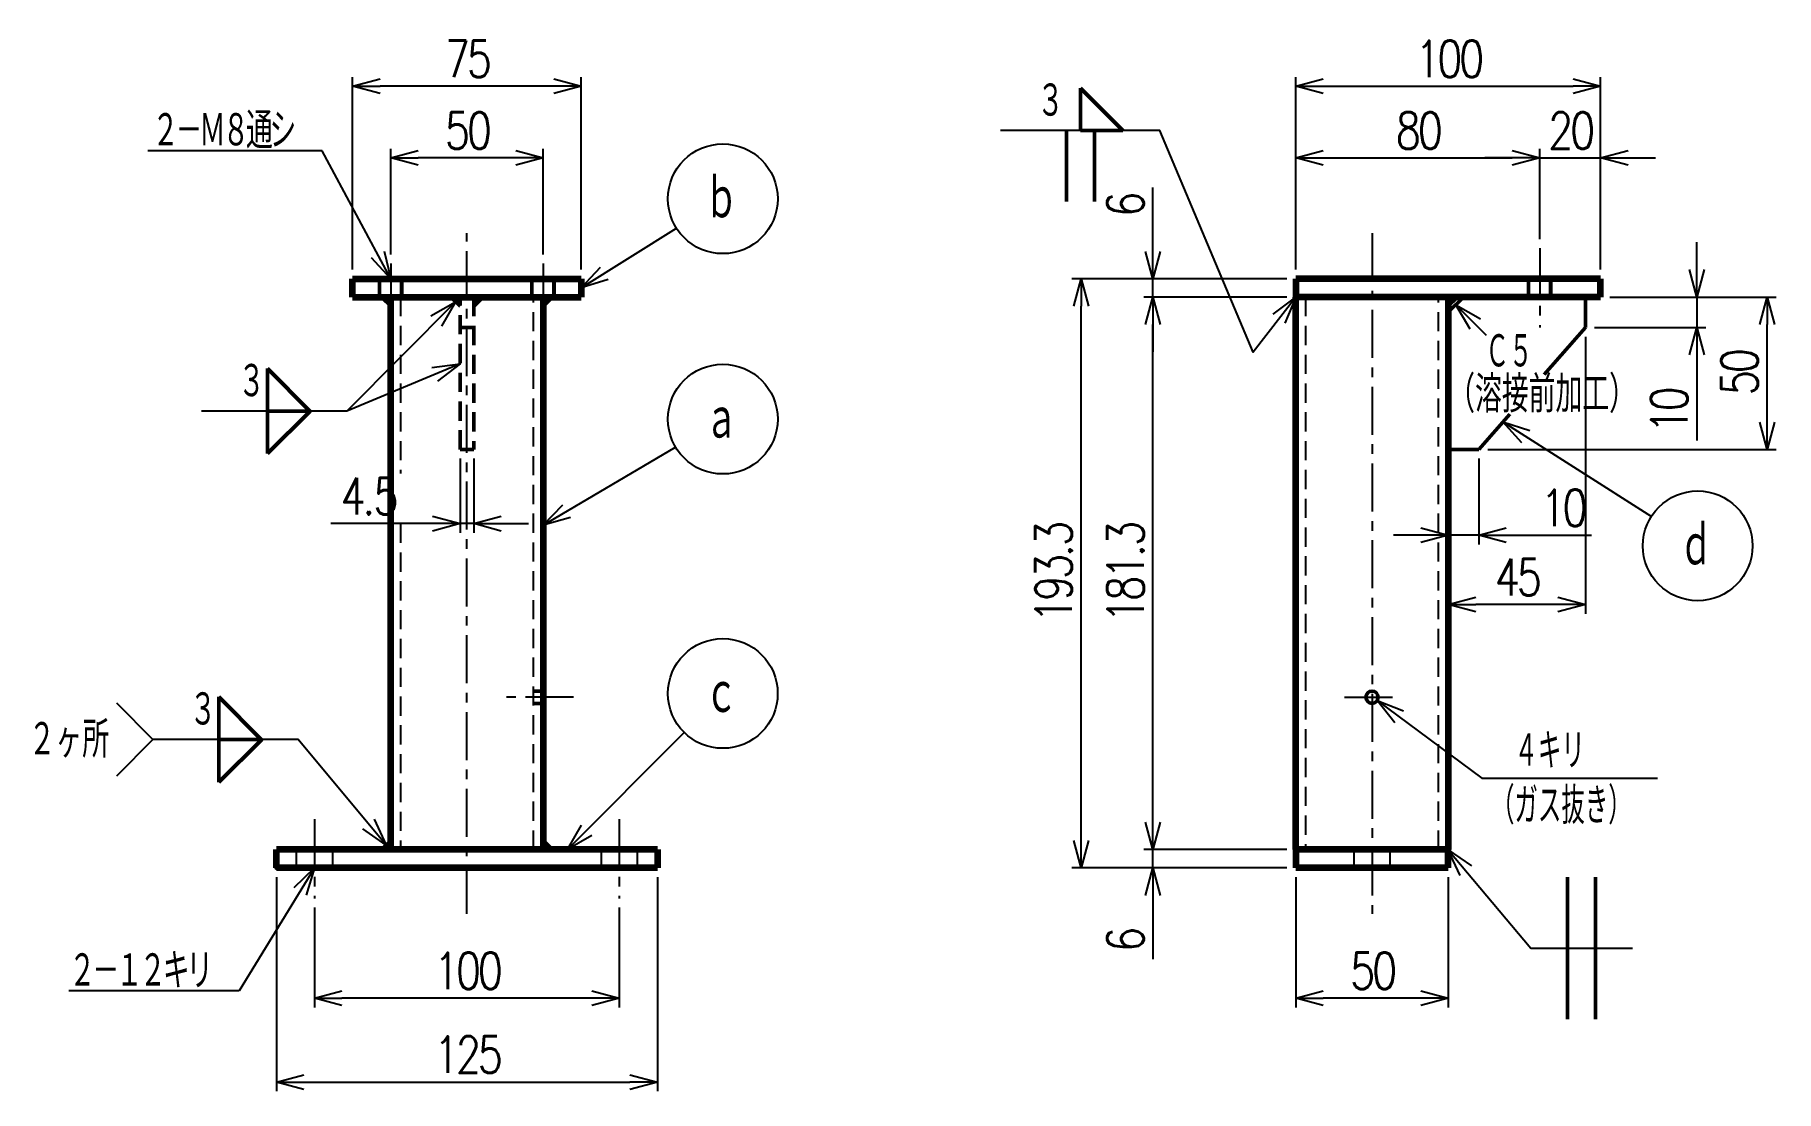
# Model space of a CAD drawing. Header units: millimetres. Extents: x -79 to 492, y -73 to 273.
import ezdxf

# ---------------------------------------------------------------- set-up
doc = ezdxf.new("R2010")
doc.units = ezdxf.units.MM
doc.header["$LTSCALE"] = 0.496063
doc.linetypes.add('CENTER', pattern=[50.8, 31.75, -6.35, 6.35, -6.35])
doc.linetypes.add('DASHED', pattern=[19.05, 12.7, -6.35])
doc.layers.add('NoLayerName_001', color=7, linetype='Continuous')
doc.styles.get("Standard").update_dxf_attribs({"font": 'txt', "bigfont": 'extfont2'})
doc.dimstyles.get("Standard").update_dxf_attribs({"dimtxt": 2.5, "dimasz": 2.5, "dimexe": 1.25, "dimexo": 0.625, "dimtad": 1, "dimdec": 3, "dimzin": 0, "dimdsep": 46, "dimtxsty": 'Standard', "dimcen": 2.5, "dimadec": 0, "dimazin": 0, "dimtfac": 0.75, "dimtdec": 3, "dimtmove": 0, "dimatfit": 3, "dimfxl": 1, "dimarcsym": 0})

# ---------------------------------------------------------------- blocks, each defined once
blk = doc.blocks.new('_OPEN30')
at = {"color": 0, "linetype": 'ByBlock', "lineweight": -2}
for p, q in [((-1, 0.267949), (0, 0)), ((0, 0), (-1, -0.267949)), ((0, 0), (-1, 0))]:
    blk.add_line(p, q, dxfattribs=at)
blk = doc.blocks.new('*D38')
at = {"layer": 'Defpoints', "color": 0}
for p in [(0, 0), (125, 0), (125, -70.24)]:
    blk.add_point(p, dxfattribs=at)
at = {"layer": 'NoLayerName_001', "color": 0, "linetype": 'Continuous', "lineweight": 25}
for p, q in [((0, -3), (0, -73.24)), ((125, -3), (125, -73.24)), ((9, -70.24), (116, -70.24))]:
    blk.add_line(p, q, dxfattribs=at)
at = {"layer": 'NoLayerName_001', "color": 0, "lineweight": 25, "xscale": 9, "yscale": 9, "zscale": 9, "rotation": 180}
blk.add_blockref('_OPEN30', (0, -70.24), dxfattribs=at)
at = {"layer": 'NoLayerName_001', "color": 0, "lineweight": 25, "xscale": 9, "yscale": 9, "zscale": 9}
blk.add_blockref('_OPEN30', (125, -70.24), dxfattribs=at)
at = {"layer": 'NoLayerName_001', "color": 2, "lineweight": 50, "insert": (62.5, -61.24), "char_height": 12, "attachment_point": 5}
blk.add_mtext('\\W0.8000;\\T0.8750;125', dxfattribs=at)
blk = doc.blocks.new('*D39')
at = {"layer": 'Defpoints', "color": 0}
for p in [(12.5, -10), (112.5, -10), (12.5, -42.74)]:
    blk.add_point(p, dxfattribs=at)
at = {"layer": 'NoLayerName_001', "color": 0, "linetype": 'Continuous', "lineweight": 25}
for p, q in [((12.5, -13), (12.5, -45.74)), ((112.5, -13), (112.5, -45.74)), ((103.5, -42.74), (21.5, -42.74))]:
    blk.add_line(p, q, dxfattribs=at)
at = {"layer": 'NoLayerName_001', "color": 0, "lineweight": 25, "xscale": 9, "yscale": 9, "zscale": 9}
for p, rotation in [((12.5, -42.74), 180), ((112.5, -42.74), 360)]:
    blk.add_blockref('_OPEN30', p, dxfattribs=dict(at, rotation=rotation))
at = {"layer": 'NoLayerName_001', "color": 2, "lineweight": 50, "insert": (62.5, -33.74), "char_height": 12, "attachment_point": 5}
blk.add_mtext('\\W0.8000;\\T0.8750;100', dxfattribs=at)
blk = doc.blocks.new('*D40')
at = {"layer": 'Defpoints', "color": 0}
for p in [(25, 256.47), (25, 193.3), (100, 193.3)]:
    blk.add_point(p, dxfattribs=at)
at = {"layer": 'NoLayerName_001', "color": 0, "linetype": 'Continuous', "lineweight": 25}
for p, q in [((25, 196.3), (25, 259.47)), ((100, 196.3), (100, 259.47)), ((91, 256.47), (34, 256.47))]:
    blk.add_line(p, q, dxfattribs=at)
at = {"layer": 'NoLayerName_001', "color": 0, "lineweight": 25, "xscale": 9, "yscale": 9, "zscale": 9, "rotation": 180}
blk.add_blockref('_OPEN30', (25, 256.47), dxfattribs=at)
at = {"layer": 'NoLayerName_001', "color": 0, "lineweight": 25, "xscale": 9, "yscale": 9, "zscale": 9}
blk.add_blockref('_OPEN30', (100, 256.47), dxfattribs=at)
at = {"layer": 'NoLayerName_001', "color": 2, "lineweight": 50, "insert": (62.5, 265.47), "char_height": 12, "attachment_point": 5}
blk.add_mtext('\\W0.8000;\\T0.8750;75', dxfattribs=at)
blk = doc.blocks.new('*D41')
at = {"layer": 'Defpoints', "color": 0}
for p in [(37.5, 232.94), (37.5, 198.3), (87.5, 198.3)]:
    blk.add_point(p, dxfattribs=at)
at = {"layer": 'NoLayerName_001', "color": 0, "linetype": 'Continuous', "lineweight": 25}
for p, q in [((37.5, 201.3), (37.5, 235.94)), ((87.5, 201.3), (87.5, 235.94)), ((78.5, 232.94), (46.5, 232.94))]:
    blk.add_line(p, q, dxfattribs=at)
at = {"layer": 'NoLayerName_001', "color": 0, "lineweight": 25, "xscale": 9, "yscale": 9, "zscale": 9, "rotation": 180}
blk.add_blockref('_OPEN30', (37.5, 232.94), dxfattribs=at)
at = {"layer": 'NoLayerName_001', "color": 0, "lineweight": 25, "xscale": 9, "yscale": 9, "zscale": 9}
blk.add_blockref('_OPEN30', (87.5, 232.94), dxfattribs=at)
at = {"layer": 'NoLayerName_001', "color": 2, "lineweight": 50, "insert": (62.5, 241.94), "char_height": 12, "attachment_point": 5}
blk.add_mtext('\\W0.8000;\\T0.8750;50', dxfattribs=at)
blk = doc.blocks.new('*D42')
at = {"layer": 'Defpoints', "color": 0}
for p in [(60.25, 137.3), (64.75, 137.3), (60.25, 112.96)]:
    blk.add_point(p, dxfattribs=at)
at = {"layer": 'NoLayerName_001', "color": 0, "linetype": 'Continuous', "lineweight": 25}
for p, q in [((60.25, 134.3), (60.25, 109.96)), ((64.75, 134.3), (64.75, 109.96)), ((60.25, 112.96), (17.85, 112.96)), ((51.25, 112.96), (42.25, 112.96)), ((64.75, 112.96), (60.25, 112.96)), ((73.75, 112.96), (82.75, 112.96))]:
    blk.add_line(p, q, dxfattribs=at)
at = {"layer": 'NoLayerName_001', "color": 0, "lineweight": 25, "xscale": 9, "yscale": 9, "zscale": 9}
blk.add_blockref('_OPEN30', (60.25, 112.96), dxfattribs=at)
at = {"layer": 'NoLayerName_001', "color": 0, "lineweight": 25, "xscale": 9, "yscale": 9, "zscale": 9, "rotation": 180}
blk.add_blockref('_OPEN30', (64.75, 112.96), dxfattribs=at)
at = {"layer": 'NoLayerName_001', "color": 2, "lineweight": 50, "insert": (30.05, 121.96), "char_height": 12, "attachment_point": 5}
blk.add_mtext('\\W0.8000;\\T0.8750;4.5', dxfattribs=at)
blk = doc.blocks.new('JZB_0008')
at = {"layer": 'NoLayerName_001', "color": 7, "linetype": 'Continuous', "lineweight": 100}
for p, q in [((0, 0), (0, 6)), ((0, 6), (75, 6)), ((75, 6), (75, 0)), ((0, 0), (75, 0))]:
    blk.add_line(p, q, dxfattribs=at)
blk = doc.blocks.new('JZB_0009')
at = {"layer": 'NoLayerName_001', "color": 7, "linetype": 'Continuous', "lineweight": 100}
for p, q in [((0, 0), (0, 6)), ((125, 6), (0, 6)), ((125, 6), (125, 0)), ((125, 0), (0, 0))]:
    blk.add_line(p, q, dxfattribs=at)
blk = doc.blocks.new('JZB_0010')
at = {"layer": 'NoLayerName_001', "color": 7, "linetype": 'Continuous', "lineweight": 100}
for p, q in [((0, 0), (0, 181.3)), ((50, 181.3), (50, 0))]:
    blk.add_line(p, q, dxfattribs=at)
at = {"layer": 'NoLayerName_001', "color": 3, "linetype": 'DASHED', "lineweight": 25}
for p, q in [((3.2, 181.3), (3.2, 123.43)), ((46.8, 0), (46.8, 181.3)), ((3.2, 106.96), (3.2, 0))]:
    blk.add_line(p, q, dxfattribs=at)
blk = doc.blocks.new('JZB_0011')
at = {"layer": 'NoLayerName_001', "color": 4, "linetype": 'CENTER', "lineweight": 25}
blk.add_line((4, 16), (4, 0), dxfattribs=at)
at = {"layer": 'NoLayerName_001', "color": 3, "linetype": 'DASHED', "lineweight": 25}
for p, q in [((0, 11), (0, 5)), ((0.67, 5), (0.67, 11)), ((7.33, 5), (7.33, 11)), ((8, 5), (8, 11))]:
    blk.add_line(p, q, dxfattribs=at)
blk = doc.blocks.new('JZB_0012')
at = {"layer": 'NoLayerName_001', "color": 4, "linetype": 'CENTER', "lineweight": 25}
blk.add_line((4, 16), (4, 0), dxfattribs=at)
at = {"layer": 'NoLayerName_001', "color": 3, "linetype": 'DASHED', "lineweight": 25}
for p, q in [((0, 11), (0, 5)), ((0.67, 5), (0.67, 11)), ((7.33, 5), (7.33, 11)), ((8, 5), (8, 11))]:
    blk.add_line(p, q, dxfattribs=at)
blk = doc.blocks.new('JZB_0013')
at = {"layer": 'NoLayerName_001', "color": 4, "linetype": 'CENTER', "lineweight": 25}
blk.add_line((6, 26), (6, 0), dxfattribs=at)
at = {"layer": 'NoLayerName_001', "color": 3, "linetype": 'DASHED', "lineweight": 25}
for p, q in [((0, 16), (0, 10)), ((12, 10), (12, 16))]:
    blk.add_line(p, q, dxfattribs=at)
blk = doc.blocks.new('JZB_0014')
at = {"layer": 'NoLayerName_001', "color": 4, "linetype": 'CENTER', "lineweight": 25}
blk.add_line((6, 26), (6, 0), dxfattribs=at)
at = {"layer": 'NoLayerName_001', "color": 3, "linetype": 'DASHED', "lineweight": 25}
for p, q in [((0, 16), (0, 10)), ((12, 10), (12, 16))]:
    blk.add_line(p, q, dxfattribs=at)
blk = doc.blocks.new('JZB_0015')
at = {"layer": 'NoLayerName_001', "color": 4, "linetype": 'CENTER', "lineweight": 25}
blk.add_line((23.2, 2), (0, 2), dxfattribs=at)
at = {"layer": 'NoLayerName_001', "color": 3, "linetype": 'DASHED', "lineweight": 50}
for p, q in [((13.2, 4), (10, 4)), ((10, 0), (13.2, 0))]:
    blk.add_line(p, q, dxfattribs=at)
blk = doc.blocks.new('JZB_0016')
at = {"layer": 'NoLayerName_001', "color": 3, "linetype": 'DASHED', "lineweight": 50}
for p, q in [((0, 0), (0, 50)), ((4.5, 50), (4.5, 0)), ((0, 40), (4.5, 40)), ((4.5, 0), (0, 0))]:
    blk.add_line(p, q, dxfattribs=at)
blk = doc.blocks.new('DIM_0002')
at = {"color": 3, "linetype": 'Continuous', "lineweight": 25}
for points in [[(0, 0), (31.23, 19.66)], [(8.9, 2.75), (0, 0), (6.33, 6.84)]]:
    blk.add_lwpolyline(points, dxfattribs=at)
blk.add_circle((46.46, 29.25), 18, dxfattribs=at)
at = {"color": 2, "linetype": 'Continuous', "lineweight": 50, "width": 0.666667}
blk.add_text('ｂ', height=15, dxfattribs=at).set_placement((40.46, 21.75))
blk = doc.blocks.new('DIM_0003')
at = {"color": 3, "linetype": 'Continuous', "lineweight": 25}
for points in [[(0, 0), (43.46, 25.67)], [(8.98, 2.5), (0, 0), (6.52, 6.65)]]:
    blk.add_lwpolyline(points, dxfattribs=at)
blk.add_circle((58.96, 34.82), 18, dxfattribs=at)
at = {"color": 2, "linetype": 'Continuous', "lineweight": 50, "width": 0.666667}
blk.add_text('ａ', height=15, dxfattribs=at).set_placement((52.96, 27.32))
blk = doc.blocks.new('DIM_0004')
at = {"color": 3, "linetype": 'Continuous', "lineweight": 25}
for points in [[(0, 0), (38.31, 38.49)], [(8.06, 4.68), (0, 0), (4.64, 8.08)]]:
    blk.add_lwpolyline(points, dxfattribs=at)
blk.add_circle((51, 51.25), 18, dxfattribs=at)
at = {"color": 2, "linetype": 'Continuous', "lineweight": 50, "width": 0.666667}
blk.add_text('ｃ', height=15, dxfattribs=at).set_placement((45, 43.75))
blk = doc.blocks.new('DIM_0005')
at = {"color": 2, "linetype": 'Continuous', "lineweight": 50}
for p, q in [((62.4, 48.6), (62.4, 34.65)), ((76.33, 34.65), (62.4, 48.6)), ((62.4, 34.65), (76.33, 34.65)), ((62.4, 34.65), (62.4, 20.7)), ((76.46, 34.65), (62.4, 34.65)), ((62.4, 20.7), (76.46, 34.65))]:
    blk.add_line(p, q, dxfattribs=at)
at = {"color": 3, "linetype": 'Continuous', "lineweight": 25}
for points in [[(28.8, 46.65), (40.8, 34.65), (28.8, 22.65)], [(117.3, 0), (88.46, 34.65), (40.8, 34.65)], [(113.39, 8.46), (117.3, 0), (109.69, 5.38)]]:
    blk.add_lwpolyline(points, dxfattribs=at)
at = {"color": 2, "linetype": 'Continuous', "lineweight": 50, "width": 0.666667}
for s, p in [('３', (52.8, 38.4)), ('２ヶ所', (0, 28.65))]:
    blk.add_text(s, height=12, dxfattribs=at).set_placement(p)
blk = doc.blocks.new('DIM_0006')
at = {"color": 2, "linetype": 'Continuous', "lineweight": 50}
for p, q in [((21.6, 28.01), (21.6, 14.06)), ((35.53, 14.06), (21.6, 28.01)), ((21.6, 14.06), (35.53, 14.06)), ((21.6, 14.06), (21.6, 0.11)), ((35.66, 14.06), (21.6, 14.06)), ((21.6, 0.11), (35.66, 14.06))]:
    blk.add_line(p, q, dxfattribs=at)
at = {"color": 3, "linetype": 'Continuous', "lineweight": 25}
for points in [[(83.31, 49.97), (47.66, 14.06), (0, 14.06)], [(75.26, 45.29), (83.31, 49.97), (78.68, 41.89)], [(84.81, 29.57), (47.66, 14.06)], [(75.58, 28.32), (84.81, 29.57), (77.43, 23.87)]]:
    blk.add_lwpolyline(points, dxfattribs=at)
at = {"color": 2, "linetype": 'Continuous', "lineweight": 50, "width": 0.666667}
blk.add_text('３', height=12, dxfattribs=at).set_placement((12, 17.81))
blk = doc.blocks.new('*D43')
at = {"layer": 'Defpoints', "color": 0}
for p in [(414.47, 232.94), (414.47, 203.3), (334.47, 193.3)]:
    blk.add_point(p, dxfattribs=at)
at = {"layer": 'NoLayerName_001', "color": 0, "linetype": 'Continuous', "lineweight": 25}
for p, q in [((334.47, 196.3), (334.47, 235.94)), ((414.47, 206.3), (414.47, 235.94)), ((343.47, 232.94), (405.47, 232.94))]:
    blk.add_line(p, q, dxfattribs=at)
at = {"layer": 'NoLayerName_001', "color": 0, "lineweight": 25, "xscale": 9, "yscale": 9, "zscale": 9, "rotation": 180}
blk.add_blockref('_OPEN30', (334.47, 232.94), dxfattribs=at)
at = {"layer": 'NoLayerName_001', "color": 0, "lineweight": 25, "xscale": 9, "yscale": 9, "zscale": 9}
blk.add_blockref('_OPEN30', (414.47, 232.94), dxfattribs=at)
at = {"layer": 'NoLayerName_001', "color": 2, "lineweight": 50, "insert": (374.47, 241.94), "char_height": 12, "attachment_point": 5}
blk.add_mtext('\\W0.8000;\\T0.8750;80', dxfattribs=at)
blk = doc.blocks.new('*D44')
at = {"layer": 'Defpoints', "color": 0}
for p in [(434.47, 232.94), (414.47, 203.3), (434.47, 193.3)]:
    blk.add_point(p, dxfattribs=at)
at = {"layer": 'NoLayerName_001', "color": 0, "linetype": 'Continuous', "lineweight": 25}
for p, q in [((414.47, 206.3), (414.47, 235.94)), ((434.47, 196.3), (434.47, 235.94)), ((405.47, 232.94), (396.47, 232.94)), ((414.47, 232.94), (434.47, 232.94)), ((443.47, 232.94), (452.47, 232.94))]:
    blk.add_line(p, q, dxfattribs=at)
at = {"layer": 'NoLayerName_001', "color": 0, "lineweight": 25, "xscale": 9, "yscale": 9, "zscale": 9}
blk.add_blockref('_OPEN30', (414.47, 232.94), dxfattribs=at)
at = {"layer": 'NoLayerName_001', "color": 0, "lineweight": 25, "xscale": 9, "yscale": 9, "zscale": 9, "rotation": 180}
blk.add_blockref('_OPEN30', (434.47, 232.94), dxfattribs=at)
at = {"layer": 'NoLayerName_001', "color": 2, "lineweight": 50, "insert": (424.47, 241.94), "char_height": 12, "attachment_point": 5}
blk.add_mtext('\\W0.8000;\\T0.8750;20', dxfattribs=at)
blk = doc.blocks.new('*D45')
at = {"layer": 'Defpoints', "color": 0}
for p in [(434.47, 256.47), (334.47, 193.3), (434.47, 193.3)]:
    blk.add_point(p, dxfattribs=at)
at = {"layer": 'NoLayerName_001', "color": 0, "linetype": 'Continuous', "lineweight": 25}
for p, q in [((334.47, 196.3), (334.47, 259.47)), ((434.47, 196.3), (434.47, 259.47)), ((343.47, 256.47), (425.47, 256.47))]:
    blk.add_line(p, q, dxfattribs=at)
at = {"layer": 'NoLayerName_001', "color": 0, "lineweight": 25, "xscale": 9, "yscale": 9, "zscale": 9, "rotation": 180}
blk.add_blockref('_OPEN30', (334.47, 256.47), dxfattribs=at)
at = {"layer": 'NoLayerName_001', "color": 0, "lineweight": 25, "xscale": 9, "yscale": 9, "zscale": 9}
blk.add_blockref('_OPEN30', (434.47, 256.47), dxfattribs=at)
at = {"layer": 'NoLayerName_001', "color": 2, "lineweight": 50, "insert": (384.47, 265.47), "char_height": 12, "attachment_point": 5}
blk.add_mtext('\\W0.8000;\\T0.8750;100', dxfattribs=at)
blk = doc.blocks.new('*D46')
at = {"layer": 'Defpoints', "color": 0}
for p in [(334.47, 0), (384.47, 0), (334.47, -42.74)]:
    blk.add_point(p, dxfattribs=at)
at = {"layer": 'NoLayerName_001', "color": 0, "linetype": 'Continuous', "lineweight": 25}
for p, q in [((334.47, -3), (334.47, -45.74)), ((384.47, -3), (384.47, -45.74)), ((375.47, -42.74), (343.47, -42.74))]:
    blk.add_line(p, q, dxfattribs=at)
at = {"layer": 'NoLayerName_001', "color": 0, "lineweight": 25, "xscale": 9, "yscale": 9, "zscale": 9}
for p, rotation in [((334.47, -42.74), 180), ((384.47, -42.74), 360)]:
    blk.add_blockref('_OPEN30', p, dxfattribs=dict(at, rotation=rotation))
at = {"layer": 'NoLayerName_001', "color": 2, "lineweight": 50, "insert": (359.47, -33.74), "char_height": 12, "attachment_point": 5}
blk.add_mtext('\\W0.8000;\\T0.8750;50', dxfattribs=at)
blk = doc.blocks.new('*D47')
at = {"layer": 'Defpoints', "color": 0}
for p in [(434.47, 187.3), (489.06, 187.3), (394.47, 137.3)]:
    blk.add_point(p, dxfattribs=at)
at = {"layer": 'NoLayerName_001', "color": 0, "linetype": 'Continuous', "lineweight": 25}
for p, q in [((437.47, 187.3), (492.06, 187.3)), ((489.06, 146.3), (489.06, 178.3)), ((397.47, 137.3), (492.06, 137.3))]:
    blk.add_line(p, q, dxfattribs=at)
at = {"layer": 'NoLayerName_001', "color": 0, "lineweight": 25, "xscale": 9, "yscale": 9, "zscale": 9}
for p, rotation in [((489.06, 187.3), 90), ((489.06, 137.3), 270)]:
    blk.add_blockref('_OPEN30', p, dxfattribs=dict(at, rotation=rotation))
at = {"layer": 'NoLayerName_001', "color": 2, "lineweight": 50, "insert": (480.06, 162.3), "char_height": 12, "attachment_point": 5, "rotation": 90}
blk.add_mtext('\\W0.8000;\\T0.8750;50', dxfattribs=at)
blk = doc.blocks.new('*D48')
at = {"layer": 'Defpoints', "color": 0}
for p in [(434.47, 187.3), (429.47, 177.3), (465.99, 177.3)]:
    blk.add_point(p, dxfattribs=at)
at = {"layer": 'NoLayerName_001', "color": 0, "linetype": 'Continuous', "lineweight": 25}
for p, q in [((465.99, 196.3), (465.99, 205.3)), ((437.47, 187.3), (468.99, 187.3)), ((465.99, 187.3), (465.99, 177.3)), ((432.47, 177.3), (468.99, 177.3)), ((465.99, 177.3), (465.99, 140.27)), ((465.99, 168.3), (465.99, 159.3))]:
    blk.add_line(p, q, dxfattribs=at)
at = {"layer": 'NoLayerName_001', "color": 0, "lineweight": 25, "xscale": 9, "yscale": 9, "zscale": 9}
for p, rotation in [((465.99, 187.3), 270), ((465.99, 177.3), 90)]:
    blk.add_blockref('_OPEN30', p, dxfattribs=dict(at, rotation=rotation))
at = {"layer": 'NoLayerName_001', "color": 2, "lineweight": 50, "insert": (456.99, 149.79), "char_height": 12, "attachment_point": 5, "rotation": 90}
blk.add_mtext('\\W0.8000;\\T0.8750;10', dxfattribs=at)
blk = doc.blocks.new('*D49')
at = {"layer": 'Defpoints', "color": 0}
for p in [(384.47, 187.3), (394.47, 137.3), (384.47, 109.16)]:
    blk.add_point(p, dxfattribs=at)
at = {"layer": 'NoLayerName_001', "color": 0, "linetype": 'Continuous', "lineweight": 25}
for p, q in [((394.47, 134.3), (394.47, 106.16)), ((375.47, 109.16), (366.47, 109.16)), ((394.47, 109.16), (384.47, 109.16)), ((394.47, 109.16), (431.49, 109.16)), ((403.47, 109.16), (412.47, 109.16))]:
    blk.add_line(p, q, dxfattribs=at)
at = {"layer": 'NoLayerName_001', "color": 0, "lineweight": 25, "xscale": 9, "yscale": 9, "zscale": 9}
blk.add_blockref('_OPEN30', (384.47, 109.16), dxfattribs=at)
at = {"layer": 'NoLayerName_001', "color": 0, "lineweight": 25, "xscale": 9, "yscale": 9, "zscale": 9, "rotation": 180}
blk.add_blockref('_OPEN30', (394.47, 109.16), dxfattribs=at)
at = {"layer": 'NoLayerName_001', "color": 2, "lineweight": 50, "insert": (421.98, 118.16), "char_height": 12, "attachment_point": 5}
blk.add_mtext('\\W0.8000;\\T0.8750;10', dxfattribs=at)
blk = doc.blocks.new('DIM_0010')
at = {"color": 3, "linetype": 'Continuous', "lineweight": 25}
for points in [[(5.79, 33.21), (0, 40.51), (8.66, 37.08)], [(0, 40.51), (34.33, 15), (91.93, 15)]]:
    blk.add_lwpolyline(points, dxfattribs=at)
at = {"color": 2, "linetype": 'Continuous', "lineweight": 50, "width": 0.583333}
for s, p in [('\u3000４キリ', (37.33, 18)), ('（ガス抜き）', (37.33, 0))]:
    blk.add_text(s, height=12, dxfattribs=at).set_placement(p)
blk = doc.blocks.new('*D51')
at = {"layer": 'Defpoints', "color": 0}
for p in [(287.57, 193.3), (334.47, 193.3), (334.47, 187.3)]:
    blk.add_point(p, dxfattribs=at)
at = {"layer": 'NoLayerName_001', "color": 0, "linetype": 'Continuous', "lineweight": 25}
for p, q in [((287.57, 193.3), (287.57, 223.24)), ((287.57, 202.3), (287.57, 211.3)), ((331.47, 193.3), (284.57, 193.3)), ((287.57, 187.3), (287.57, 193.3)), ((331.47, 187.3), (284.57, 187.3)), ((287.57, 178.3), (287.57, 169.3))]:
    blk.add_line(p, q, dxfattribs=at)
at = {"layer": 'NoLayerName_001', "color": 0, "lineweight": 25, "xscale": 9, "yscale": 9, "zscale": 9}
for p, rotation in [((287.57, 193.3), 270), ((287.57, 187.3), 90)]:
    blk.add_blockref('_OPEN30', p, dxfattribs=dict(at, rotation=rotation))
at = {"layer": 'NoLayerName_001', "color": 2, "lineweight": 50, "insert": (278.57, 217.27), "char_height": 12, "attachment_point": 5, "rotation": 90}
blk.add_mtext('\\W0.8000;\\T0.8750;6', dxfattribs=at)
blk = doc.blocks.new('*D52')
at = {"layer": 'Defpoints', "color": 0}
for p in [(287.57, 6), (334.47, 6), (334.47, 0)]:
    blk.add_point(p, dxfattribs=at)
at = {"layer": 'NoLayerName_001', "color": 0, "linetype": 'Continuous', "lineweight": 25}
for p, q in [((287.57, 15), (287.57, 24)), ((331.47, 6), (284.57, 6)), ((287.57, 0), (287.57, 6)), ((331.47, 0), (284.57, 0)), ((287.57, 0), (287.57, -29.94)), ((287.57, -9), (287.57, -18))]:
    blk.add_line(p, q, dxfattribs=at)
at = {"layer": 'NoLayerName_001', "color": 0, "lineweight": 25, "xscale": 9, "yscale": 9, "zscale": 9}
for p, rotation in [((287.57, 6), 270), ((287.57, 0), 90)]:
    blk.add_blockref('_OPEN30', p, dxfattribs=dict(at, rotation=rotation))
at = {"layer": 'NoLayerName_001', "color": 2, "lineweight": 50, "insert": (278.57, -23.97), "char_height": 12, "attachment_point": 5, "rotation": 90}
blk.add_mtext('\\W0.8000;\\T0.8750;6', dxfattribs=at)
blk = doc.blocks.new('*D53')
at = {"layer": 'Defpoints', "color": 0}
for p in [(287.57, 187.3), (334.47, 187.3), (334.47, 6)]:
    blk.add_point(p, dxfattribs=at)
at = {"layer": 'NoLayerName_001', "color": 0, "linetype": 'Continuous', "lineweight": 25}
for p, q in [((331.47, 187.3), (284.57, 187.3)), ((287.57, 15), (287.57, 178.3)), ((331.47, 6), (284.57, 6))]:
    blk.add_line(p, q, dxfattribs=at)
at = {"layer": 'NoLayerName_001', "color": 0, "lineweight": 25, "xscale": 9, "yscale": 9, "zscale": 9}
for p, rotation in [((287.57, 187.3), 90), ((287.57, 6), 270)]:
    blk.add_blockref('_OPEN30', p, dxfattribs=dict(at, rotation=rotation))
at = {"layer": 'NoLayerName_001', "color": 2, "lineweight": 50, "insert": (278.57, 96.65), "char_height": 12, "attachment_point": 5, "rotation": 90}
blk.add_mtext('\\W0.8000;\\T0.8750;181.3', dxfattribs=at)
blk = doc.blocks.new('*D54')
at = {"layer": 'Defpoints', "color": 0}
for p in [(263.99, 193.3), (334.47, 193.3), (334.47, 0)]:
    blk.add_point(p, dxfattribs=at)
at = {"layer": 'NoLayerName_001', "color": 0, "linetype": 'Continuous', "lineweight": 25}
for p, q in [((331.47, 193.3), (260.99, 193.3)), ((263.99, 9), (263.99, 184.3)), ((331.47, 0), (260.99, 0))]:
    blk.add_line(p, q, dxfattribs=at)
at = {"layer": 'NoLayerName_001', "color": 0, "lineweight": 25, "xscale": 9, "yscale": 9, "zscale": 9}
for p, rotation in [((263.99, 193.3), 90), ((263.99, 0), 270)]:
    blk.add_blockref('_OPEN30', p, dxfattribs=dict(at, rotation=rotation))
at = {"layer": 'NoLayerName_001', "color": 2, "lineweight": 50, "insert": (254.99, 96.65), "char_height": 12, "attachment_point": 5, "rotation": 90}
blk.add_mtext('\\W0.8000;\\T0.8750;193.3', dxfattribs=at)
blk = doc.blocks.new('DIM_0011')
at = {"color": 3, "linetype": 'Continuous', "lineweight": 25}
blk.add_line((0, 21.4), (9.97, 11.43), dxfattribs=at)
blk.add_lwpolyline([(4.66, 13.33), (0, 21.4), (8.07, 16.74)], dxfattribs=at)
at = {"color": 2, "linetype": 'Continuous', "lineweight": 50, "width": 0.583333}
blk.add_text('Ｃ５', height=12, dxfattribs=at).set_placement((9.74, 0))
blk = doc.blocks.new('*D56')
at = {"layer": 'Defpoints', "color": 0}
for p in [(384.47, 187.3), (429.47, 177.3), (384.47, 86.4)]:
    blk.add_point(p, dxfattribs=at)
at = {"layer": 'NoLayerName_001', "color": 0, "linetype": 'Continuous', "lineweight": 25}
for p, q in [((429.47, 174.3), (429.47, 83.4)), ((420.47, 86.4), (393.47, 86.4))]:
    blk.add_line(p, q, dxfattribs=at)
at = {"layer": 'NoLayerName_001', "color": 0, "lineweight": 25, "xscale": 9, "yscale": 9, "zscale": 9, "rotation": 180}
blk.add_blockref('_OPEN30', (384.47, 86.4), dxfattribs=at)
at = {"layer": 'NoLayerName_001', "color": 0, "lineweight": 25, "xscale": 9, "yscale": 9, "zscale": 9}
blk.add_blockref('_OPEN30', (429.47, 86.4), dxfattribs=at)
at = {"layer": 'NoLayerName_001', "color": 2, "lineweight": 50, "insert": (406.97, 95.4), "char_height": 12, "attachment_point": 5}
blk.add_mtext('\\W0.8000;\\T0.8750;45', dxfattribs=at)
blk = doc.blocks.new('JZB_0021')
at = {"layer": 'NoLayerName_001', "color": 7, "linetype": 'Continuous', "lineweight": 100}
for p, q in [((0, 6), (0, 0)), ((100, 6), (0, 6)), ((100, 0), (100, 6)), ((100, 0), (0, 0))]:
    blk.add_line(p, q, dxfattribs=at)
blk = doc.blocks.new('JZB_0022')
at = {"layer": 'NoLayerName_001', "color": 7, "linetype": 'Continuous', "lineweight": 100}
for p, q in [((0, 6), (0, 0)), ((50, 6), (0, 6)), ((50, 0), (50, 6)), ((50, 0), (0, 0))]:
    blk.add_line(p, q, dxfattribs=at)
blk = doc.blocks.new('JZB_0023')
at = {"layer": 'NoLayerName_001', "color": 7, "linetype": 'Continuous', "lineweight": 100}
for p, q in [((0, 0), (0, 181.3)), ((50, 181.3), (50, 0))]:
    blk.add_line(p, q, dxfattribs=at)
at = {"layer": 'NoLayerName_001', "color": 3, "linetype": 'DASHED', "lineweight": 25}
for p, q in [((3.2, 181.3), (3.2, 0)), ((46.8, 0), (46.8, 181.3))]:
    blk.add_line(p, q, dxfattribs=at)
blk = doc.blocks.new('JZB_0024')
at = {"layer": 'NoLayerName_001', "color": 4, "linetype": 'CENTER', "lineweight": 25}
blk.add_line((4, 26), (4, 0), dxfattribs=at)
at = {"layer": 'NoLayerName_001', "color": 3, "linetype": 'DASHED', "lineweight": 25}
for p, q in [((0, 16), (0, 10)), ((0.68, 10), (0.68, 16)), ((7.33, 10), (7.33, 16)), ((8, 10), (8, 16))]:
    blk.add_line(p, q, dxfattribs=at)
blk = doc.blocks.new('JZB_0025')
at = {"layer": 'NoLayerName_001', "color": 4, "linetype": 'CENTER', "lineweight": 25}
blk.add_line((6, 223.3), (6, 0), dxfattribs=at)
at = {"layer": 'NoLayerName_001', "color": 3, "linetype": 'DASHED', "lineweight": 25}
for p, q in [((0, 21), (0, 15)), ((12, 15), (12, 21))]:
    blk.add_line(p, q, dxfattribs=at)
blk = doc.blocks.new('JZB_0026')
at = {"layer": 'NoLayerName_001', "color": 4, "linetype": 'CENTER', "lineweight": 25}
blk.add_line((0, 2), (18, 2), dxfattribs=at)
at = {"layer": 'NoLayerName_001', "color": 7, "linetype": 'Continuous', "lineweight": 50}
blk.add_circle((9, 2), 2, dxfattribs=at)
blk = doc.blocks.new('JZB_0027')
at = {"layer": 'NoLayerName_001', "color": 7, "linetype": 'Continuous', "lineweight": 50}
for p, q in [((0, 45), (5, 50)), ((45, 40), (45, 50)), ((45, 40), (31.5, 24.57)), ((20.19, 11.64), (10, 0)), ((10, 0), (0, 0))]:
    blk.add_line(p, q, dxfattribs=at)
blk = doc.blocks.new('DIM_0007')
at = {"color": 2, "linetype": 'Continuous', "lineweight": 50}
for p, q in [((26.22, 86.65), (26.22, 72.7)), ((40.16, 72.7), (26.22, 86.65)), ((21.6, 72.7), (21.6, 49.45)), ((26.22, 72.7), (40.16, 72.7)), ((30.85, 49.45), (30.85, 72.7))]:
    blk.add_line(p, q, dxfattribs=at)
at = {"color": 3, "linetype": 'Continuous', "lineweight": 25}
for points in [[(96.88, 18.08), (82.86, 0), (52.28, 72.7), (0, 72.7)], [(89.46, 12.45), (96.88, 18.08), (93.27, 9.49)]]:
    blk.add_lwpolyline(points, dxfattribs=at)
at = {"color": 2, "linetype": 'Continuous', "lineweight": 50, "width": 0.666667}
blk.add_text('３', height=12, dxfattribs=at).set_placement((12, 76.45))
blk = doc.blocks.new('DIM_0008')
at = {"color": 2, "linetype": 'Continuous', "lineweight": 50}
for p, q in [((39.12, 46.69), (39.12, 23.44)), ((48.37, 23.44), (48.37, 46.69)), ((39.12, 23.44), (39.12, 0.18)), ((48.37, 0.18), (48.37, 23.44))]:
    blk.add_line(p, q, dxfattribs=at)
at = {"color": 3, "linetype": 'Continuous', "lineweight": 25}
for points in [[(3.94, 47.32), (0, 55.76), (7.63, 50.42)], [(0, 55.76), (27.12, 23.44), (60.5, 23.44)]]:
    blk.add_lwpolyline(points, dxfattribs=at)
blk = doc.blocks.new('DIM_0009')
at = {"color": 3, "linetype": 'Continuous', "lineweight": 25}
for points in [[(6.3, 51.77), (0, 58.64), (8.89, 55.84)], [(0, 58.64), (48.76, 27.65)]]:
    blk.add_lwpolyline(points, dxfattribs=at)
blk.add_circle((63.95, 18), 18, dxfattribs=at)
at = {"color": 2, "linetype": 'Continuous', "lineweight": 50, "width": 0.666667}
blk.add_text('ｄ', height=15, dxfattribs=at).set_placement((57.95, 10.5))

msp = doc.modelspace()

# ---------------------------------------------------------------- hatches: boundary and pattern name
at = {"layer": 'NoLayerName_001', "linetype": 'Continuous', "lineweight": 25}
h = msp.add_hatch(dxfattribs=at)
h.set_pattern_fill('ANSI31', color=6, scale=0.04725, angle=270)
h.paths.add_polyline_path([(37.5, 184.3), (37.5, 187.3), (34.5, 187.3)])
h = msp.add_hatch(dxfattribs=at)
h.set_pattern_fill('ANSI31', color=6, scale=0.04725, angle=270)
h.paths.add_polyline_path([(60.25, 184.3), (60.25, 187.3), (57.25, 187.3)])
h = msp.add_hatch(dxfattribs=at)
h.set_pattern_fill('ANSI31', color=6, scale=0.04725, angle=180)
h.paths.add_polyline_path([(64.75, 184.3), (64.75, 187.3), (67.75, 187.3)])
h = msp.add_hatch(dxfattribs=at)
h.set_pattern_fill('ANSI31', color=6, scale=0.04725, angle=180)
h.paths.add_polyline_path([(87.5, 184.3), (87.5, 187.3), (90.5, 187.3)])
h = msp.add_hatch(dxfattribs=at)
h.set_pattern_fill('ANSI31', color=6, scale=0.04725, angle=180)
h.set_pattern_definition([(225, (384.46559, 0), (0.10607928, -0.10607928), [])])
h.paths.add_polyline_path([(384.4656, 184.3), (384.4656, 187.3), (387.4656, 187.3)])
h = msp.add_hatch(dxfattribs=at)
h.set_pattern_fill('ANSI31', color=6, scale=0.04725)
h.paths.add_polyline_path([(37.5, 9), (37.5, 6), (34.5, 6)])
h = msp.add_hatch(dxfattribs=at)
h.set_pattern_fill('ANSI31', color=6, scale=0.04725, angle=90)
h.paths.add_polyline_path([(87.5, 9), (87.5, 6), (90.5, 6)])

# ---------------------------------------------------------------- linework, layer by layer
at = {"layer": 'NoLayerName_001', "color": 4, "linetype": 'CENTER', "lineweight": 25}
msp.add_line((62.5, -15), (62.5, 208.3), dxfattribs=at)
at = {"layer": 'NoLayerName_001', "color": 6, "linetype": 'Continuous', "lineweight": 50}
for p, q in [((34.5, 187.3), (37.5, 184.3)), ((57.25, 187.3), (60.25, 184.3)), ((67.75, 187.3), (64.75, 184.3)), ((90.5, 187.3), (87.5, 184.3)), ((387.4656, 187.3), (384.4656, 184.3)), ((34.5, 6), (37.5, 9)), ((90.5, 6), (87.5, 9))]:
    msp.add_line(p, q, dxfattribs=at)
at = {"layer": 'NoLayerName_001', "color": 7, "linetype": 'Continuous', "lineweight": 50}
msp.add_point((0, 0), dxfattribs=at)

# ---------------------------------------------------------------- block references
at = {"layer": 'NoLayerName_001', "color": 3, "linetype": 'Continuous', "lineweight": 25}
for name, p in [('DIM_0007', (237.582, 169.215)), ('DIM_0002', (100, 190.3)), ('DIM_0006', (-24.5603, 135.8258)), ('DIM_0011', (386.9656, 163.3984)), ('DIM_0003', (87.5, 112.4385)), ('DIM_0009', (402.3622, 87.6884)), ('DIM_0004', (95.4549, 6)), ('DIM_0005', (-81.2971, 7.5)), ('DIM_0010', (361.1577, 14.4216)), ('DIM_0008', (384.4656, -49.7636))]:
    msp.add_blockref(name, p, dxfattribs=at)
at = {"layer": 'NoLayerName_001'}
for name, p in [('JZB_0025', (353.4656, -15)), ('JZB_0024', (410.4656, 177.3)), ('JZB_0011', (33.5, 182.3)), ('JZB_0012', (83.5, 182.3)), ('JZB_0008', (25, 187.3)), ('JZB_0021', (334.4656, 187.3)), ('JZB_0010', (37.5, 6)), ('JZB_0016', (60.25, 137.3)), ('JZB_0023', (334.4656, 6)), ('JZB_0027', (384.4656, 137.3)), ('JZB_0015', (74.3, 54)), ('JZB_0026', (350.4656, 54)), ('JZB_0013', (6.5, -10)), ('JZB_0014', (106.5, -10)), ('JZB_0009', (0, 0)), ('JZB_0022', (334.4656, 0))]:
    msp.add_blockref(name, p, dxfattribs=at)

# ---------------------------------------------------------------- texts
at = {"layer": 'NoLayerName_001', "color": 2, "linetype": 'Continuous', "lineweight": 50, "char_height": 12, "attachment_point": 9, "line_spacing_factor": 0.75}
for s, insert in [('\\A1;\\W0.6667;\\T0.8750;２－Ｍ８通シ', (5.4219, 235.9395)), ('\\A1;\\W0.6667;\\T0.8750;２－１２キリ', (-21.8655, -39.7357))]:
    msp.add_mtext(s, dxfattribs=dict(at, insert=insert))
at = {"layer": 'NoLayerName_001', "color": 2, "lineweight": 50, "insert": (384.4656, 149.1973), "char_height": 12, "attachment_point": 7}
msp.add_mtext('\\A1;\\W0.6667;（溶接前加工）', dxfattribs=at)

# ---------------------------------------------------------------- dimensions: what is measured, and where the dimension line sits
at = {"layer": 'NoLayerName_001', "color": 3, "linetype": 'Continuous', "lineweight": 50}
for base, p1, p2, angle, override, picture, middle in [((25, 256.4713), (100, 193.3), (25, 193.3), 180, {"dimtxt": 12, "dimasz": 9, "dimexe": 3, "dimexo": 3, "dimgap": 3, "dimzin": 8, "dimblk": 'OPEN30', "dimclrd": 0, "dimclre": 0, "dimclrt": 2, "dimtp": 0, "dimtm": 0, "dimlwd": 25, "dimlwe": 25}, '*D40', (62.5, 256.4713)), ((37.5, 232.9395), (87.5, 198.3), (37.5, 198.3), 180, {"dimtxt": 12, "dimasz": 9, "dimexe": 3, "dimexo": 3, "dimgap": 3, "dimzin": 8, "dimblk": 'OPEN30', "dimclrd": 0, "dimclre": 0, "dimclrt": 2, "dimtp": 0, "dimtm": 0, "dimlwd": 25, "dimlwe": 25}, '*D41', (62.5, 232.9395)), ((287.5685, 193.3), (334.4656, 187.3), (334.4656, 193.3), 90, {"dimtxt": 12, "dimasz": 9, "dimexe": 3, "dimexo": 3, "dimgap": 3, "dimzin": 8, "dimblk": 'OPEN30', "dimclrd": 0, "dimclre": 0, "dimclrt": 2, "dimtp": 0, "dimtm": 0, "dimlwd": 25, "dimlwe": 25}, '*D51', (287.5685, 217.2714)), ((465.9873, 177.3), (434.4656, 187.3), (429.4656, 177.3), 270, {"dimtxt": 12, "dimasz": 9, "dimexe": 3, "dimexo": 3, "dimgap": 3, "dimzin": 8, "dimblk": 'OPEN30', "dimclrd": 0, "dimclre": 0, "dimclrt": 2, "dimtp": 0, "dimtm": 0, "dimlwd": 25, "dimlwe": 25}, '*D48', (465.9873, 149.7857)), ((263.9914, 193.3), (334.4656, 0), (334.4656, 193.3), 90, {"dimtxt": 12, "dimasz": 9, "dimexe": 3, "dimexo": 3, "dimgap": 3, "dimzin": 8, "dimblk": 'OPEN30', "dimclrd": 0, "dimclre": 0, "dimclrt": 2, "dimtp": 0, "dimtm": 0, "dimlwd": 25, "dimlwe": 25}, '*D54', (263.9914, 96.65)), ((287.5685, 187.3), (334.4656, 6), (334.4656, 187.3), 90, {"dimtxt": 12, "dimasz": 9, "dimexe": 3, "dimexo": 3, "dimgap": 3, "dimzin": 8, "dimblk": 'OPEN30', "dimclrd": 0, "dimclre": 0, "dimclrt": 2, "dimtp": 0, "dimtm": 0, "dimlwd": 25, "dimlwe": 25}, '*D53', (287.5685, 96.65)), ((384.4656, 109.1553), (394.4656, 137.3), (384.4656, 187.3), 180, {"dimtxt": 12, "dimasz": 9, "dimexe": 3, "dimexo": 3, "dimgap": 3, "dimzin": 8, "dimblk": 'OPEN30', "dimse2": 1, "dimclrd": 0, "dimclre": 0, "dimclrt": 2, "dimtp": 0, "dimtm": 0, "dimlwd": 25, "dimlwe": 25}, '*D49', (421.9799, 109.1553)), ((384.4656, 86.405), (429.4656, 177.3), (384.4656, 187.3), 180, {"dimtxt": 12, "dimasz": 9, "dimexe": 3, "dimexo": 3, "dimgap": 3, "dimzin": 8, "dimblk": 'OPEN30', "dimse2": 1, "dimclrd": 0, "dimclre": 0, "dimclrt": 2, "dimtp": 0, "dimtm": 0, "dimlwd": 25, "dimlwe": 25}, '*D56', (406.9656, 86.405)), ((489.0619, 187.3), (394.4656, 137.3), (434.4656, 187.3), 90, {"dimtxt": 12, "dimasz": 9, "dimexe": 3, "dimexo": 3, "dimgap": 3, "dimzin": 8, "dimblk": 'OPEN30', "dimclrd": 0, "dimclre": 0, "dimclrt": 2, "dimtp": 0, "dimtm": 0, "dimlwd": 25, "dimlwe": 25}, '*D47', (489.0619, 162.3)), ((60.25, 112.9629), (64.75, 137.3), (60.25, 137.3), 180, {"dimtxt": 12, "dimasz": 9, "dimexe": 3, "dimexo": 3, "dimgap": 3, "dimzin": 8, "dimblk": 'OPEN30', "dimclrd": 0, "dimclre": 0, "dimclrt": 2, "dimtp": 0, "dimtm": 0, "dimlwd": 25, "dimlwe": 25}, '*D42', (30.05, 112.9629)), ((287.5685, 6), (334.4656, 0), (334.4656, 6), 90, {"dimtxt": 12, "dimasz": 9, "dimexe": 3, "dimexo": 3, "dimgap": 3, "dimzin": 8, "dimblk": 'OPEN30', "dimclrd": 0, "dimclre": 0, "dimclrt": 2, "dimtp": 0, "dimtm": 0, "dimlwd": 25, "dimlwe": 25}, '*D52', (287.5685, -23.9714)), ((334.4656, -42.7357), (384.4656, 0), (334.4656, 0), 180, {"dimtxt": 12, "dimasz": 9, "dimexe": 3, "dimexo": 3, "dimgap": 3, "dimzin": 8, "dimblk": 'OPEN30', "dimclrd": 0, "dimclre": 0, "dimclrt": 2, "dimtp": 0, "dimtm": 0, "dimlwd": 25, "dimlwe": 25}, '*D46', (359.4656, -42.7357)), ((12.5, -42.7357), (112.5, -10), (12.5, -10), 180, {"dimtxt": 12, "dimasz": 9, "dimexe": 3, "dimexo": 3, "dimgap": 3, "dimzin": 8, "dimblk": 'OPEN30', "dimclrd": 0, "dimclre": 0, "dimclrt": 2, "dimtp": 0, "dimtm": 0, "dimlwd": 25, "dimlwe": 25}, '*D39', (62.5, -42.7357))]:
    dim = msp.add_linear_dim(base=base, p1=p1, p2=p2, angle=angle, text='\\W0.8000;\\T0.8750;<>', dimstyle='Standard', override=override, dxfattribs=at)
    dim.commit()
    dim.dimension.update_dxf_attribs({"geometry": picture, "text_midpoint": middle, "dimtype": 160})
for base, p1, p2, picture, middle in [((434.4656, 256.4713), (334.4656, 193.3), (434.4656, 193.3), '*D45', (384.4656, 256.4713)), ((414.4656, 232.9395), (334.4656, 193.3), (414.4656, 203.3), '*D43', (374.4656, 232.9395)), ((434.4656, 232.9395), (414.4656, 203.3), (434.4656, 193.3), '*D44', (424.4656, 232.9395)), ((125, -70.2382), (0, 0), (125, 0), '*D38', (62.5, -70.2382))]:
    dim = msp.add_linear_dim(base=base, p1=p1, p2=p2, text='\\W0.8000;\\T0.8750;<>', dimstyle='Standard', override={"dimtxt": 12, "dimasz": 9, "dimexe": 3, "dimexo": 3, "dimgap": 3, "dimzin": 8, "dimblk": 'OPEN30', "dimclrd": 0, "dimclre": 0, "dimclrt": 2, "dimtp": 0, "dimtm": 0, "dimlwd": 25, "dimlwe": 25}, dxfattribs=at)
    dim.commit()
    dim.dimension.update_dxf_attribs({"geometry": picture, "text_midpoint": middle, "dimtype": 160})

# ---------------------------------------------------------------- leaders
at = {"layer": 'NoLayerName_001', "color": 3, "linetype": 'Continuous', "lineweight": 25, "annotation_type": 0, "has_hookline": 1, "hookline_direction": 1}
for points, text_width in [([(37.5, 193.3), (15.0469, 235.3145), (6.0469, 235.3145)], 47.6024), ([(12.5, 0), (-12.2405, -40.3607), (-21.2405, -40.3607)], 46.269)]:
    msp.add_leader(points, dimstyle='Standard', override={"dimtxt": 12, "dimasz": 9, "dimldrblk": 'OPEN30'}, dxfattribs=dict(at, text_width=text_width))

doc.saveas('drawing.dxf')
